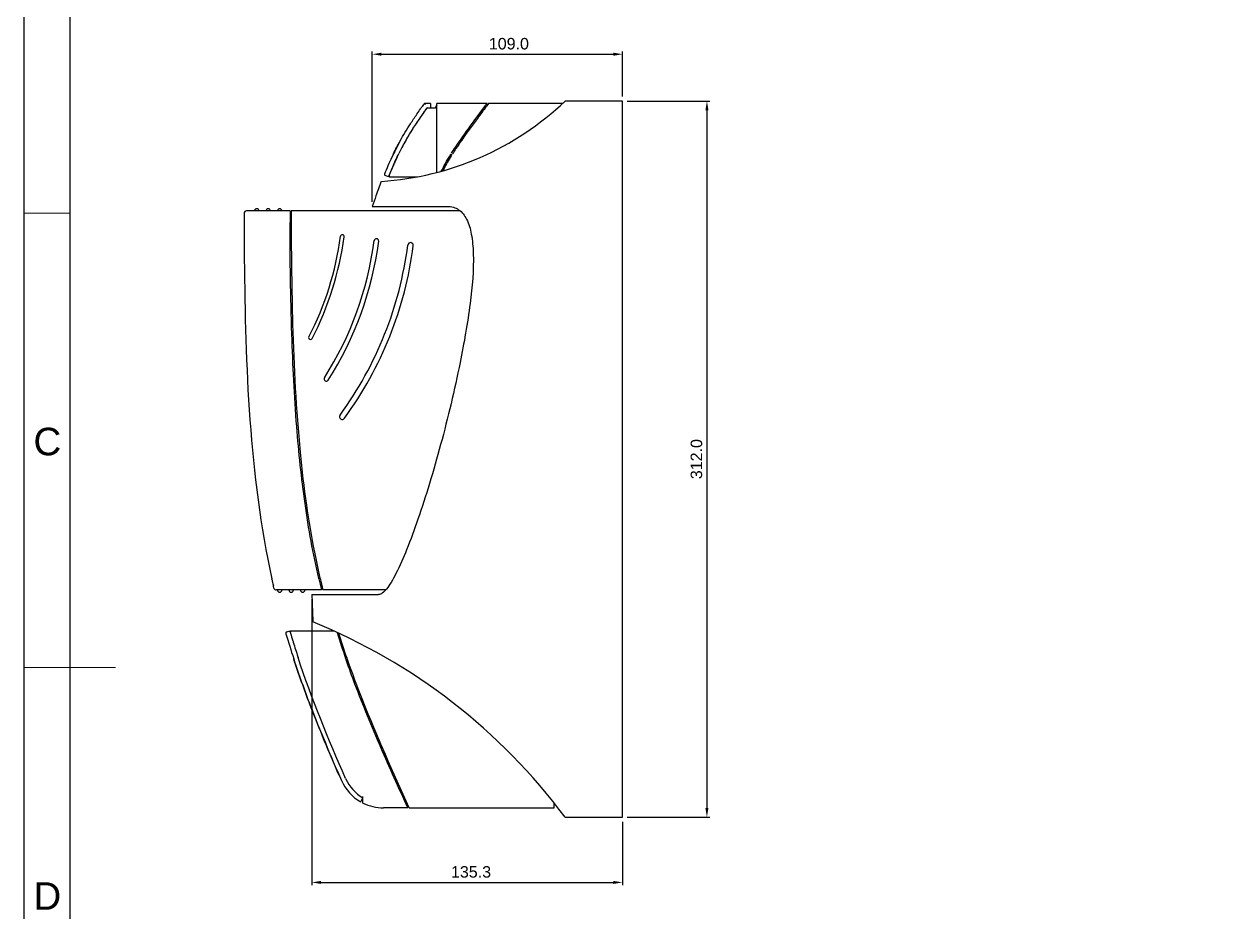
# Model space of a CAD drawing. Header units: inches. Extents: x -115 to 1565, y -604 to 584.
# Drawn here: x -115 to 404, y -116 to 271 of the extents above; entities that cross this region are included whole.
import ezdxf

# ---------------------------------------------------------------- set-up
doc = ezdxf.new("R2010")
doc.units = ezdxf.units.IN
doc.header["$LTSCALE"] = 1.21
doc.header["$MEASUREMENT"] = 0
doc.header["$PDMODE"] = 3
doc.header["$PDSIZE"] = 0.3125
doc.layers.get('0').update_dxf_attribs({"linetype": 'CONTINUOUS'})
doc.layers.get('Defpoints').update_dxf_attribs({"linetype": 'CONTINUOUS'})
doc.layers.add('Notes-Text', color=7, linetype='CONTINUOUS')
doc.layers.add('TABLE', color=53, linetype='CONTINUOUS', lineweight=25)
doc.layers.add('Template', color=53, linetype='CONTINUOUS', lineweight=9)
doc.styles.get("Standard").update_dxf_attribs({"font": 'arial.ttf'})
doc.dimstyles.get("Standard").update_dxf_attribs({"dimtxt": 5, "dimasz": 4, "dimexe": 1.2, "dimexo": 2, "dimgap": 2, "dimtad": 1, "dimdec": 1, "dimzin": 4, "dimdsep": 46, "dimtxsty": 'STANDARD', "dimcen": 0.09, "dimclrd": 3, "dimclre": 3, "dimclrt": 2, "dimadec": 0, "dimazin": 0, "dimtp": 0.01, "dimtm": 0.01, "dimtfac": 1, "dimtdec": 1, "dimtmove": 0, "dimatfit": 3, "dimfxl": 1, "dimtolj": 1, "dimtzin": 4, "dimarcsym": 0})

# ---------------------------------------------------------------- blocks, each defined once
blk = doc.blocks.new('*D0')
at = {"color": 3, "lineweight": -2}
for p, q in [((147.8, 237.09), (183.76, 237.09)), ((182.56, 233.09), (182.56, -70.91)), ((147.8, -74.91), (183.76, -74.91))]:
    blk.add_line(p, q, dxfattribs=at)
at = {"color": 3}
for points in [[(181.9, 233.09), (183.23, 233.09), (182.56, 237.09)], [(181.9, -70.91), (183.23, -70.91), (182.56, -74.91)]]:
    blk.add_solid(points, dxfattribs=at)
at = {"layer": 'Defpoints', "color": 0}
for p in [(145.8, 237.09), (145.8, -74.91), (182.56, -74.91)]:
    blk.add_point(p, dxfattribs=at)
at = {"color": 2, "insert": (178.01, 81.09), "char_height": 5, "attachment_point": 5, "rotation": 90}
blk.add_mtext('\\A1;312.0', dxfattribs=at)
blk = doc.blocks.new('*D9')
at = {"color": 3, "lineweight": -2}
for p, q in [((36.83, 193.22), (36.83, 258.7)), ((40.83, 257.5), (141.8, 257.5)), ((145.8, 239.09), (145.8, 258.7))]:
    blk.add_line(p, q, dxfattribs=at)
at = {"color": 3}
for points in [[(40.83, 258.17), (40.83, 256.83), (36.83, 257.5)], [(141.8, 258.17), (141.8, 256.83), (145.8, 257.5)]]:
    blk.add_solid(points, dxfattribs=at)
at = {"layer": 'Defpoints', "color": 0}
for p in [(145.8, 257.5), (145.8, 237.09), (36.83, 191.22)]:
    blk.add_point(p, dxfattribs=at)
at = {"color": 2, "insert": (96.31, 262.05), "char_height": 5, "attachment_point": 5}
blk.add_mtext('\\A1;109.0', dxfattribs=at)
blk = doc.blocks.new('*D10')
at = {"color": 3, "lineweight": -2}
for p, q in [((10.52, 20.09), (10.52, -104.52)), ((145.8, -76.91), (145.8, -104.52)), ((14.52, -103.32), (141.8, -103.32))]:
    blk.add_line(p, q, dxfattribs=at)
at = {"color": 3}
for points in [[(14.52, -102.65), (14.52, -103.98), (10.52, -103.32)], [(141.8, -102.65), (141.8, -103.98), (145.8, -103.32)]]:
    blk.add_solid(points, dxfattribs=at)
at = {"layer": 'Defpoints', "color": 0}
for p in [(10.52, 22.09), (145.8, -74.91), (145.8, -103.32)]:
    blk.add_point(p, dxfattribs=at)
at = {"color": 2, "insert": (79.83, -98.76), "char_height": 5, "attachment_point": 5}
blk.add_mtext('\\A1;135.3', dxfattribs=at)
blk = doc.blocks.new('A3_Landscape')
at = {"layer": 'TABLE'}
for points in [[(1888.83, -137.6), (2308.83, -137.6), (2308.83, 159.4), (1888.83, 159.4)], [(1893.83, -132.6), (2303.83, -132.6), (2303.83, 154.4), (1893.83, 154.4)]]:
    blk.add_lwpolyline(points, close=True, dxfattribs=at)
at = {"layer": 'Template', "lineweight": 5}
for p, q in [((1888.83, 60.4), (1893.83, 60.4)), ((1888.83, 10.9), (1898.83, 10.9))]:
    blk.add_line(p, q, dxfattribs=at)
at = {"layer": 'Template', "lineweight": 5, "char_height": 3, "attachment_point": 2}
for s, insert in [('{\\fArial|b0|i0|c0|p34;C}', (1891.39, 37.03)), ('{\\fArial|b0|i0|c0|p34;D}', (1891.39, -12.47))]:
    blk.add_mtext(s, dxfattribs=dict(at, insert=insert))

msp = doc.modelspace()

# ---------------------------------------------------------------- linework, layer by layer
at = {"color": 7, "linetype": 'Continuous'}
for p, q in [((59.15, 235.54), (58.53, 234.67)), ((59.79, 235.59), (59.79, 236.09)), ((62.16, 236.09), (59.79, 236.09)), ((60.42, 233.87), (60.57, 234.09)), ((60.57, 234.09), (65, 234.09)), ((62.16, 236.09), (62.16, 234.09)), ((64.78, 235.07), (64.72, 235.01)), ((64.86, 235.08), (64.78, 235.07)), ((65, 235.08), (64.86, 235.08)), ((65, 234.09), (65, 236.09)), ((86.86, 236.09), (65, 236.09)), ((65, 230.91), (65, 234.09)), ((84.55, 233.01), (86.12, 235.11)), ((84.55, 233.01), (86.12, 235.11)), ((86.11, 235.08), (86.3, 235.34)), ((86.3, 235.34), (86.86, 236.09)), ((86.73, 235.08), (86.51, 234.79)), ((87.48, 236.09), (86.73, 235.08)), ((119.67, 236.09), (87.48, 236.09)), ((145.8, 237.09), (120.8, 237.09)), ((145.8, -74.91), (145.8, 237.09)), ((65, 206.02), (65, 230.91)), ((84.55, 233.01), (82.99, 230.91)), ((84.54, 232.99), (84.55, 233.01)), ((51.37, 219.93), (51.39, 219.96)), ((45.56, 212.97), (45.47, 212.77)), ((45.55, 212.96), (45.58, 213.02)), ((49.66, 216.8), (49.69, 216.85)), ((45.38, 207.65), (45.44, 207.78)), ((45.44, 207.78), (45.62, 208.21)), ((45.63, 208.22), (45.47, 207.85)), ((45.83, 208.69), (45.86, 208.75)), ((46.35, 209.88), (46.4, 209.98)), ((46.4, 209.98), (46.45, 210.09)), ((46.42, 210.02), (46.52, 210.25)), ((46.52, 210.25), (46.65, 210.54)), ((46.65, 210.54), (46.7, 210.66)), ((46.83, 210.95), (46.9, 211.09)), ((46.9, 211.09), (46.97, 211.25)), ((47.04, 211.4), (47.06, 211.45)), ((47.06, 211.45), (47.13, 211.61)), ((47.15, 211.65), (47.17, 211.69)), ((47.3, 211.98), (47.34, 212.06)), ((47.34, 212.06), (47.39, 212.17)), ((43.87, 204.09), (42.49, 204.66)), ((43.87, 204.09), (43.91, 204.17)), ((43.91, 204.17), (44.01, 204.41)), ((44.01, 204.41), (44.18, 204.81)), ((44.63, 204.09), (56.44, 204.09)), ((-19, 188.21), (-19, 187.23)), ((-19, 187.23), (-19, 187.04)), ((-19, 187.04), (-19, 184.21)), ((1, 189.21), (-18, 189.21)), ((75.14, 189.21), (1.5, 189.21)), ((36.83, 191.22), (69.44, 191.22)), ((-6.89, 28.81), (-6.91, 28.9)), ((-6.23, 25.87), (-6.26, 26.02)), ((13.57, 29), (13.55, 29.11)), ((14.04, 29.21), (14.06, 29.11)), ((-6.21, 25.78), (-6.23, 25.87)), ((-6, 24.89), (-6.21, 25.78)), ((14.75, 24.11), (-5.03, 24.11)), ((10.52, 22.09), (24.5, 22.09)), ((42.69, 24.11), (15.26, 24.11)), ((24.5, 22.09), (39.56, 22.08)), ((0.96, 6.15), (-0.48, 5.73)), ((0.96, 6.15), (1.07, 5.75)), ((1.07, 5.75), (1.21, 5.27)), ((20.27, 6.15), (1.62, 6.15)), ((-0.82, 5.1), (-0.8, 5.04)), ((2.21, 1.94), (2.3, 1.64)), ((2.3, 1.64), (2.4, 1.3)), ((4.4, -5), (4.48, -5.23)), ((4.48, -5.23), (4.51, -5.32)), ((25.38, -6.19), (25.21, -5.69)), ((25.45, -6.38), (25.38, -6.19)), ((25.68, -5.53), (25.85, -6.02)), ((31.68, -23.07), (32.25, -23.17)), ((38.66, -38.75), (38.69, -38.83)), ((40.59, -44.53), (40.58, -44.5)), ((31.78, -68.22), (32.77, -66.48)), ((32.77, -68.75), (32.77, -65.9)), ((52.29, -70.86), (41.71, -70.86)), ((52.75, -70.65), (52.84, -70.85)), ((52.84, -70.86), (116, -70.86)), ((116, -70.86), (116, -68.93)), ((120.8, -74.91), (145.8, -74.91))]:
    msp.add_line(p, q, dxfattribs=at)
for centre, radius, start, end in [((32.41, 330.2), 128.39, 273.7331, 313.5088), ((310.33, 56.83), 306.27, 144.6856, 145.1489), ((59.79, 235.59), 0.5, 90, 144.6505), ((60.83, 233.59), 0.5, 90, 144.6934), ((64, 235.08), 1, 270, 0), ((67.27, 233.09), 3.2, 142.9401, 160.7128), ((67.51, 233.09), 3.2, 142.9401, 158.3021), ((65.1, 234.91), 0.18, 130.0681, 142.9401), ((219.79, 119.18), 196.33, 145.7818, 146.559), ((260.54, 91.48), 245.6, 145.1528, 145.7764), ((162.21, 156.52), 127.71, 147.5388, 148.8137), ((188.18, 140.05), 158.46, 146.5697, 147.5441), ((139.66, 169.87), 103.5, 151.3226, 153.7837), ((138.94, 170.27), 100.67, 150.4469, 152.4395), ((147.34, 165.49), 110.34, 148.7994, 150.416), ((160.86, 159.59), 127.06, 154.6263, 155.1324), ((162.15, 158.98), 128.49, 154.7559, 155.1302), ((157.23, 161.3), 123.04, 154.6229, 154.754), ((157.04, 161.4), 122.83, 154.6243, 154.7544), ((157.03, 161.4), 122.82, 154.6243, 154.7534), ((149.96, 164.77), 114.99, 153.7602, 154.6318), ((324.44, 88.07), 303.59, 156.7626, 157.393), ((227.67, 129.41), 198.37, 156.0223, 156.5944), ((215.42, 134.94), 184.93, 156.0941, 156.4776), ((186.64, 147.72), 153.44, 155.4802, 156.0185), ((189.38, 146.44), 156.47, 155.6529, 155.7665), ((178.65, 151.31), 144.68, 155.352, 155.5245), ((167.17, 156.61), 132.03, 154.8778, 155.3839), ((173.16, 153.83), 138.65, 155.2022, 155.3357), ((166.63, 156.86), 131.44, 154.9426, 155.1153), ((42.68, 205.12), 0.5, 157.2905, 247.3438), ((44.63, 204.59), 0.5, 157.3629, 270), ((351.87, 75.98), 333.57, 156.751, 157.2811), ((485.56, 34.81), 475.21, 159.3897, 160.2039), ((485.56, 34.81), 475.21, 160.2039, 160.7837), ((-18, 188.21), 1, 90, 180.0246), ((-13.5, 189.21), 1, 0, 180), ((-8.5, 189.21), 1, 0, 180), ((-3.5, 189.21), 1, 0, 180), ((2253.94, 189.19), 2252.94, 179.99942, 180.12658), ((2251.82, 189.19), 2250.32, 179.99937, 180.12667), ((1980.53, 188.37), 1999.53, 180.11935, 180.5776), ((-107.28, 195.07), 131.33, 332.5051, 352.608), ((-107.28, 195.07), 132.93, 332.5051, 352.608), ((23.75, 178.07), 0.8, 352.608, 172.608), ((38.62, 176.14), 1, 352.608, 172.608), ((-107.28, 195.07), 146.13, 327.4951, 352.608), ((-107.28, 195.07), 148.13, 327.4951, 352.608), ((-107.28, 195.07), 160.93, 323.9238, 352.608), ((-107.28, 195.07), 163.33, 323.9238, 352.608), ((53.5, 174.21), 1.2, 352.608, 172.608), ((9.92, 134.07), 0.8, 152.5051, 332.5051), ((16.8, 116.01), 1, 147.4951, 327.4951), ((23.75, 99.6), 1.2, 143.9238, 323.9238), ((345.29, 106.09), 360.56, 192.3764, 192.8313), ((341.87, 105.31), 337.05, 193.086, 193.9403), ((341.84, 105.3), 336.52, 193.0853, 193.9608), ((-5.03, 25.11), 1, 193.0213, 270.0004), ((-3.5, 24.11), 1, 180, 360), ((1.5, 24.11), 1, 180, 360), ((6.5, 24.11), 1, 180, 360), ((485.56, 34.81), 475.21, 181.5339, 182.078), ((485.56, 34.81), 475.21, 182.078, 182.9746), ((-0.34, 5.25), 0.5, 106.253, 196.3333), ((1.46, 5.64), 0.5, 90, 149.8811), ((1.62, 5.64), 0.5, 90.011, 165.955), ((345.82, 106.7), 359.22, 196.401, 196.955), ((-86.63, -229.28), 258.56, 36.6568, 67.8182), ((371.06, 114.64), 366.19, 197.3261, 199.1842), ((371.48, 114.84), 366.15, 197.4067, 199.1927), ((352.9, 108.83), 368.61, 196.3533, 198.1334), ((357.55, 110.31), 371.49, 197.0629, 198.0823), ((577.74, 192.39), 587.03, 201.53613, 202.2428), ((979.63, 361.49), 1022.56, 203.0474, 203.70935), ((41.71, -50.85), 20, 203.6978, 240.2314), ((41.71, -50.85), 18, 203.6978, 240.2314), ((41.71, -50.85), 20, 243.4583, 270)]:
    msp.add_arc(centre, radius, start, end, dxfattribs=at)
for points, knots in [([(46.06, 214.03), (46.98, 215.98), (49.26, 220.46), (52.75, 226.2), (55.8, 230.75), (57.57, 233.3), (58.53, 234.66), (59.05, 235.4), (59.29, 235.74), (59.39, 235.87)], [0, 0, 0, 0, 0.0636241, 0.1483927, 0.1980252, 0.225438, 0.2398922, 0.2472931, 0.2521512, 0.2521512, 0.2521512, 0.2521512]), ([(60.42, 233.87), (58.23, 230.78), (54.35, 225.14), (50.5, 218.5), (48.77, 215.04), (48.41, 214.3)], [0, 0, 0, 0, 0.111874, 0.2020679, 0.2262301, 0.2262301, 0.2262301, 0.2262301]), ([(59.78, 235.98), (59.81, 235.97), (59.87, 235.9), (59.86, 235.75), (59.82, 235.64), (59.79, 235.58)], [0, 0, 0, 0, 0.000932024, 0.002412235, 0.004305504, 0.004305504, 0.004305504, 0.004305504]), ([(71.35, 214.36), (71.94, 215.28), (76.59, 222.37), (81.67, 229.17), (86.11, 235.08)], [0, 0, 0, 0, 0.0322495, 0.2504704, 0.2504704, 0.2504704, 0.2504704]), ([(86.51, 234.79), (85.2, 233.04), (81.57, 228.17), (77.11, 222.05), (73.56, 216.86), (72.25, 214.85), (71.77, 214.08)], [0, 0, 0, 0, 0.064467, 0.1792922, 0.2235393, 0.2501423, 0.2501423, 0.2501423, 0.2501423]), ([(42.22, 205.32), (43.27, 207.81), (44.51, 210.73), (45.86, 213.61), (46.06, 214.03)], [0, 0, 0, 0, 0.07984452, 0.09375586, 0.09375586, 0.09375586, 0.09375586]), ([(45.47, 207.85), (45.55, 208.05), (46.49, 210.22), (47.47, 212.37), (48.41, 214.3)], [0, 0, 0, 0, 0.00641023, 0.06981265, 0.06981265, 0.06981265, 0.06981265]), ([(66.88, 206.54), (67.29, 207.35), (68.38, 209.44), (69.84, 211.94), (70.89, 213.63), (71.18, 214.08)], [0, 0, 0, 0, 0.02689515, 0.06953226, 0.08550815, 0.08550815, 0.08550815, 0.08550815]), ([(71.6, 213.82), (71.46, 213.6), (70.75, 212.46), (69.54, 210.45), (68.34, 208.29), (67.71, 207.06), (67.53, 206.72)], [0, 0, 0, 0, 0.00767338, 0.03990351, 0.06916948, 0.08058847, 0.08058847, 0.08058847, 0.08058847]), ([(69.44, 191.22), (70.35, 191.19), (72.11, 191.01), (75.38, 189.45), (78.46, 185.34), (80.27, 178.61), (81.29, 166.25), (79.58, 147.44), (74.66, 119.67), (68.41, 93.51), (61.95, 70.83), (57.05, 55.53), (52.26, 42.43), (48.29, 33.25), (45.22, 27.59), (43.25, 24.7), (41.51, 22.73), (40.13, 22.14), (39.56, 22.08)], [0, 0, 0, 0, 0.026751, 0.051675, 0.104651, 0.171613, 0.255643, 0.46965, 0.72681, 1.088551, 1.26283, 1.42326, 1.562817, 1.674656, 1.718208, 1.752649, 1.777773, 1.794865, 1.794865, 1.794865, 1.794865]), ([(13.55, 29.11), (11.04, 39.9), (7.09, 61.88), (3.44, 97.45), (1.42, 138.31), (1.04, 167.98), (1, 184.21)], [0, 0, 0, 0, 0.326907, 0.658503, 1.055183, 1.5345, 1.5345, 1.5345, 1.5345]), ([(1.5, 184.21), (1.54, 169.46), (1.95, 136.05), (4.01, 94.94), (7.84, 61.84), (10.9, 43.56), (13.16, 32.99), (14.04, 29.21)], [0, 0, 0, 0, 0.435632, 0.98657, 1.21426, 1.41922, 1.533523, 1.533523, 1.533523, 1.533523]), ([(22.43, -56.7), (18.01, -46.58), (10.96, -29.81), (4.81, -12.68), (2.59, -5.9)], [0, 0, 0, 0, 0.3262171, 0.5369964, 0.5369964, 0.5369964, 0.5369964]), ([(2.59, -5.9), (4.81, -12.68), (11.23, -30.56), (18.63, -48.05), (23.39, -58.89)], [0, 0, 0, 0, 0.2107793, 0.5605571, 0.5605571, 0.5605571, 0.5605571]), ([(52.29, -70.86), (48.34, -62.12), (40.33, -44.28), (31.39, -22.77), (26.68, -9.91), (25.45, -6.38)], [0, 0, 0, 0, 0.2830212, 0.5773504, 0.6875199, 0.6875199, 0.6875199, 0.6875199]), ([(25.85, -6.02), (27.96, -12.06), (36.21, -33.9), (45.77, -55.21), (52.75, -70.65)], [0, 0, 0, 0, 0.1888729, 0.6891354, 0.6891354, 0.6891354, 0.6891354])]:
    msp.add_open_spline(points, degree=3, knots=knots, dxfattribs=at)
for points in [[(-18.9, 168.22), (-18.42, 121.61), (-16.89, 74.43), (-6.91, 28.9)], [(25.23, -58.09), (17.63, -40.79), (10.39, -23.28), (4.51, -5.32)]]:
    msp.add_open_spline(points, degree=3, dxfattribs=at)

# ---------------------------------------------------------------- block references
at = {"layer": 'Notes-Text', "lineweight": 5, "xscale": 4, "yscale": 4, "zscale": 4}
msp.add_blockref('A3_Landscape', (-7670.25, -53.36), dxfattribs=at)

# ---------------------------------------------------------------- dimensions: what is measured, and where the dimension line sits
for base, p1, p2, picture, middle in [((145.8, 257.5), (36.83, 191.22), (145.8, 237.09), '*D9', (96.31, 257.5)), ((145.8, -103.32), (10.52, 22.09), (145.8, -74.91), '*D10', (79.83, -103.32))]:
    dim = msp.add_linear_dim(base=base, p1=p1, p2=p2, dimstyle='STANDARD')
    dim.commit()
    dim.dimension.update_dxf_attribs({"geometry": picture, "text_midpoint": middle, "dimtype": 160})
dim = msp.add_linear_dim(base=(182.56, -74.91), p1=(145.8, 237.09), p2=(145.8, -74.91), angle=90, dimstyle='STANDARD')
dim.commit()
dim.dimension.update_dxf_attribs({"geometry": '*D0', "text_midpoint": (178.01, 81.09)})

doc.saveas('drawing.dxf')
